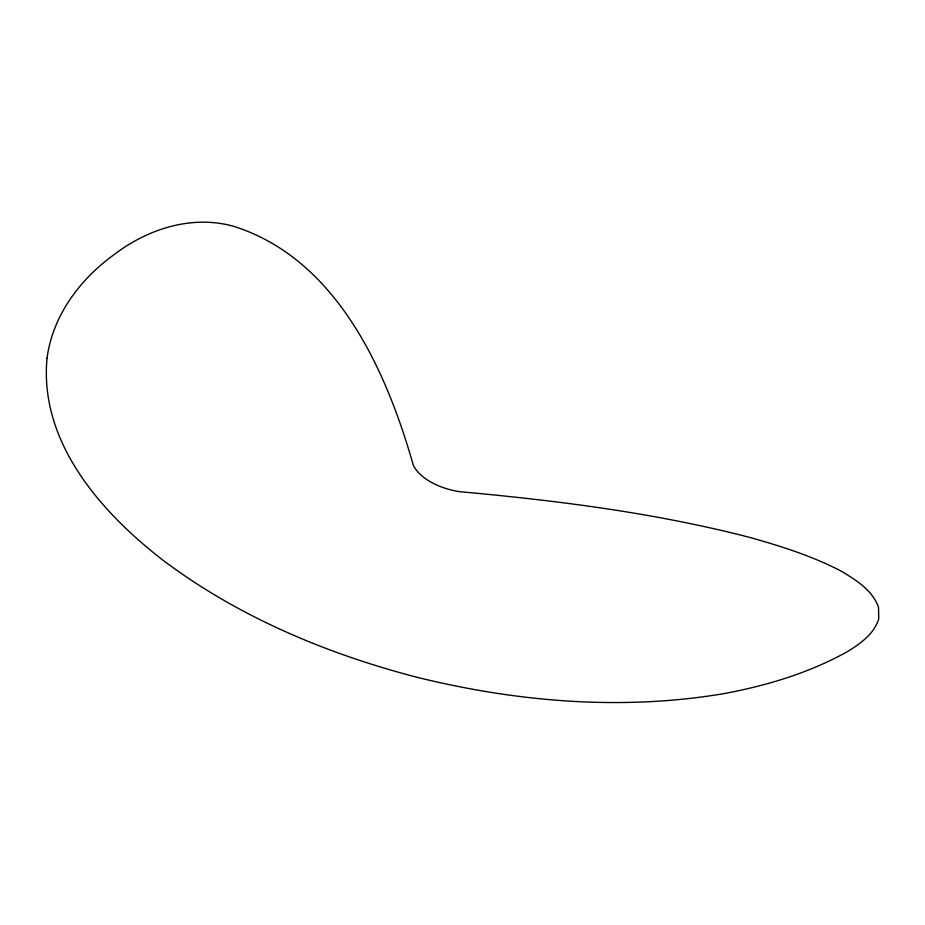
<?xml version="1.0" encoding="UTF-8"?>
<svg xmlns="http://www.w3.org/2000/svg" width="925" height="925" viewBox="0 0 925 925"><rect width="100%" height="100%" fill="white"/><g stroke="black" fill="none" stroke-linecap="round" stroke-linejoin="round"><path stroke-width="1.39" d="M47.025 358.229C39.07 442.058 100.837 512.126 162.788 560.064C237.898 616.57 326.028 653.582 416.574 677.169C516.705 701.936 621.866 710.851 723.986 693.623C767.079 685.575 809.618 672.799 848.017 651.293C860.736 643.337 874.009 633.949 878.75 618.964L878.53 607.251C872.344 590.092 856.18 580.172 841.334 571.199C812.312 556.075 781.035 546.189 749.62 537.379C654.414 512.727 556.515 500.494 458.742 491.58A67.918 39.208 0 0 1 413.359 465.425C386.13 369.457 336.099 258.237 232.95 226.105C191.059 214.739 147.029 229.25 113.521 255.046C79.631 279.685 52.609 315.899 47.025 358.229"/></g></svg>
